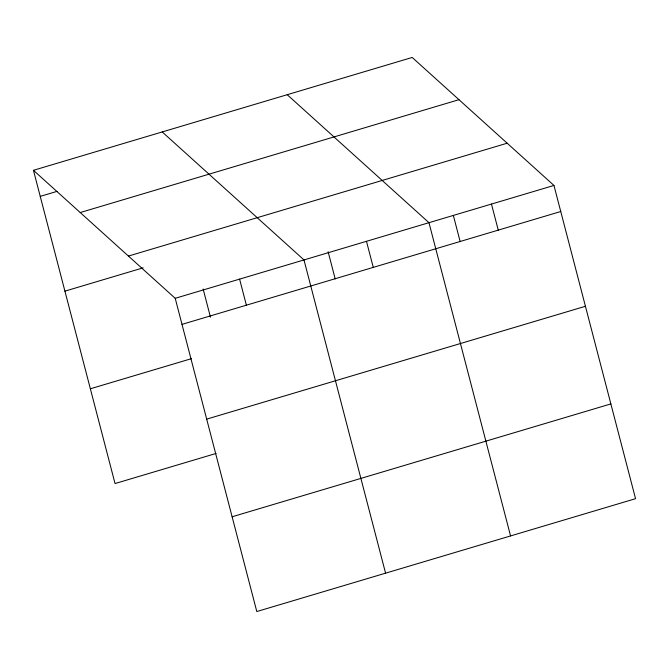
<?xml version="1.0" encoding="UTF-8"?>
<svg xmlns="http://www.w3.org/2000/svg" width="669" height="669" viewBox="0 0 669 669"><rect width="100%" height="100%" fill="white"/><g stroke="black" fill="none" stroke-linecap="round" stroke-linejoin="round"><path stroke-width="1" d="M33.45 170.311L412.196 57.459L553.957 185.447L635.55 498.689L256.804 611.541L175.211 298.307L33.45 170.311L115.043 483.553L216.079 453.448M40.24 196.377L57.082 191.359M80.23 212.55L458.976 99.689M128.431 256.068L507.177 143.208M64.926 291.149L143.183 267.826M175.211 298.307L553.957 185.447M182.001 324.373L560.747 211.513M90.357 388.781L191.393 358.676M206.679 419.137L585.434 306.285M232.118 516.777L610.864 403.917M287.21 94.697L428.971 222.693L510.564 535.928M162.224 131.944L303.985 259.932L385.578 573.174M491.464 204.07L498.254 230.136M453.373 215.535L460.188 241.701M366.478 241.317L373.269 267.383M328.128 251.77L335.202 278.948M239.594 279.124L246.384 305.189M203.142 289.008L210.476 317.198"/></g></svg>
